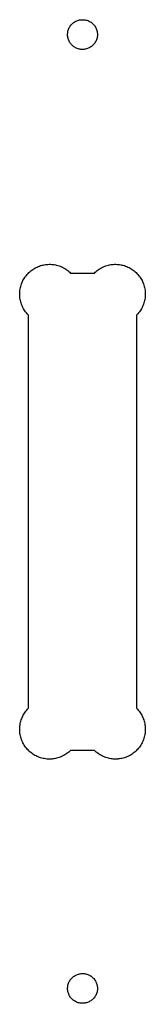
# Model space of a CAD drawing. Extents: x 0 to 2439, y 0 to 1219.
# Drawn here: x 293.3 to 306.7, y 163.5 to 268.4 of the extents above; entities that cross this region are included whole.
import ezdxf

# ---------------------------------------------------------------- set-up
doc = ezdxf.new("R2010")
doc.units = 0
doc.layers.add('Layer_1', color=7, linetype='CONTINUOUS')

msp = doc.modelspace()

# ---------------------------------------------------------------- linework, layer by layer
at = {"layer": 'Layer_1', "color": 7}
for p, q in [((298.487112, 267.344116), (298.525099, 267.437108)), ((298.525099, 267.437108), (298.56811, 267.527109)), ((298.56811, 267.527109), (298.617104, 267.613102)), ((298.617104, 267.613102), (298.672109, 267.697119)), ((298.672109, 267.697119), (298.731122, 267.777101)), ((298.731122, 267.777101), (298.796117, 267.853104)), ((298.796117, 267.853104), (298.865121, 267.925098)), ((298.865121, 267.925098), (298.938103, 267.993114)), ((298.938103, 267.993114), (299.01611, 268.056106)), ((299.01611, 268.056106), (299.097107, 268.113115)), ((299.097107, 268.113115), (299.182113, 268.166116)), ((299.182113, 268.166116), (299.269122, 268.213106)), ((299.269122, 268.213106), (299.36011, 268.254113)), ((299.36011, 268.254113), (299.453102, 268.290096)), ((299.453102, 268.290096), (299.548098, 268.320097)), ((299.548098, 268.320097), (299.645098, 268.344086)), ((299.645098, 268.344114), (299.743114, 268.361047)), ((299.743114, 268.361104), (299.842118, 268.372957)), ((299.842118, 268.373098), (299.942109, 268.378178)), ((299.942109, 268.378122), (300.0421, 268.378122)), ((300.0421, 268.377106), (300.141104, 268.37005)), ((300.141104, 268.370106), (300.240107, 268.355995)), ((300.240107, 268.356108), (300.338123, 268.337199)), ((300.338123, 268.337115), (300.434107, 268.31115)), ((300.434107, 268.311122), (300.529103, 268.279118)), ((300.529103, 268.279118), (300.621107, 268.241103)), ((300.621107, 268.241103), (300.711108, 268.19812)), ((300.711108, 268.19812), (300.798117, 268.149098)), ((300.798117, 268.149098), (300.881119, 268.095109)), ((300.881119, 268.095109), (300.9611, 268.035109)), ((300.9611, 268.035109), (301.038119, 267.971101)), ((301.038119, 267.971101), (301.110114, 267.902097)), ((301.110114, 267.902097), (301.177113, 267.828099)), ((301.177113, 267.828099), (301.240105, 267.751108)), ((301.240105, 267.751108), (301.298102, 267.670111)), ((301.298102, 267.670111), (301.350116, 267.585105)), ((301.350116, 267.585105), (301.397106, 267.497108)), ((301.397106, 267.497108), (301.4391, 267.40612)), ((298.393104, 266.658118), (298.388024, 266.75811)), ((298.388109, 266.75811), (298.388109, 266.857113)), ((298.389125, 266.857113), (298.397027, 266.957104)), ((298.405098, 266.559115), (298.392963, 266.658118)), ((298.397112, 266.957104), (298.410094, 267.056108)), ((298.422116, 266.461099), (298.405183, 266.559115)), ((298.410122, 267.056108), (298.43016, 267.154124)), ((298.446105, 266.364099), (298.422116, 266.461099)), ((298.430103, 267.154124), (298.456068, 267.250108)), ((298.456124, 267.250108), (298.487112, 267.344116)), ((301.4391, 267.40612), (301.475112, 267.3131)), ((301.475112, 267.3131), (301.504124, 267.218104)), ((301.521114, 266.429123), (301.49515, 266.332123)), ((301.504124, 267.218104), (301.528113, 267.121104)), ((301.541124, 266.526123), (301.521086, 266.429123)), ((301.528113, 267.121104), (301.546175, 267.023116)), ((301.554106, 266.625098), (301.541124, 266.526123)), ((301.546119, 267.023116), (301.557126, 266.924113)), ((301.561105, 266.725118), (301.554049, 266.625098)), ((301.557097, 266.924113), (301.562177, 266.824121)), ((301.562121, 266.824121), (301.562121, 266.725118)), ((298.476106, 266.269103), (298.446105, 266.364099)), ((298.512117, 266.176111), (298.476106, 266.269103)), ((298.553124, 266.085122), (298.512117, 266.176111)), ((298.600114, 265.997097), (298.553124, 266.085122)), ((298.653115, 265.913108), (298.600114, 265.997097)), ((298.711112, 265.831122), (298.653115, 265.913108)), ((298.774104, 265.754104), (298.711112, 265.831122)), ((298.841104, 265.680105), (298.774104, 265.754104)), ((298.913098, 265.611102), (298.841104, 265.680105)), ((298.989101, 265.547122), (298.913098, 265.611102)), ((299.069111, 265.487122), (298.989101, 265.547122)), ((299.1531, 265.433104), (299.069111, 265.487122)), ((299.240109, 265.384111), (299.1531, 265.433104)), ((299.33011, 265.3411), (299.240109, 265.384111)), ((299.422114, 265.303113), (299.33011, 265.3411)), ((300.681108, 265.369096), (300.590119, 265.328118)), ((300.769105, 265.416115), (300.681108, 265.369096)), ((300.85411, 265.469116), (300.769105, 265.416115)), ((300.935108, 265.527113), (300.85411, 265.469116)), ((301.013114, 265.589117), (300.935108, 265.527113)), ((301.086125, 265.657104), (301.013114, 265.589117)), ((301.1551, 265.729099), (301.086125, 265.657104)), ((301.219108, 265.805102), (301.1551, 265.729099)), ((301.279108, 265.885112), (301.219108, 265.805102)), ((301.333098, 265.969101), (301.279108, 265.885112)), ((301.38212, 266.05611), (301.333098, 265.969101)), ((301.426118, 266.145123), (301.38212, 266.05611)), ((301.463117, 266.238115), (301.426118, 266.145123)), ((301.495121, 266.332123), (301.463117, 266.238115)), ((299.516123, 265.271109), (299.422114, 265.303113)), ((299.613122, 265.245116), (299.516123, 265.271081)), ((299.71111, 265.226123), (299.613122, 265.245032)), ((299.809098, 265.212096), (299.71111, 265.226207)), ((299.909117, 265.205097), (299.809098, 265.212153)), ((300.009108, 265.204109), (299.909117, 265.204109)), ((300.108112, 265.209105), (300.009108, 265.204025)), ((300.207116, 265.221099), (300.108112, 265.208964)), ((300.305103, 265.238117), (300.207116, 265.221184)), ((300.402103, 265.262106), (300.305103, 265.238117)), ((300.497099, 265.292106), (300.402103, 265.262106)), ((300.590119, 265.328118), (300.497099, 265.292106)), ((295.905118, 242.246122), (296.036125, 242.267006)), ((296.036125, 242.267119), (296.16812, 242.282077)), ((296.16812, 242.282105), (296.301104, 242.291983)), ((296.301104, 242.292124), (296.434115, 242.296075)), ((296.434115, 242.296103), (296.567098, 242.293281)), ((296.567098, 242.2941), (296.700109, 242.287044)), ((296.700109, 242.2871), (296.832105, 242.274965)), ((296.832105, 242.275106), (296.9641, 242.257044)), ((302.987117, 242.2571), (303.118125, 242.275162)), ((303.118125, 242.275106), (303.251108, 242.287242)), ((303.251108, 242.2871), (303.384119, 242.294156)), ((303.384119, 242.2941), (303.517102, 242.296922)), ((303.517102, 242.296103), (303.650114, 242.292152)), ((303.650114, 242.292124), (303.782109, 242.282246)), ((303.782109, 242.282105), (303.914104, 242.267147)), ((303.914104, 242.267119), (304.0461, 242.246235)), ((294.000118, 241.119124), (294.086111, 241.221119)), ((294.086111, 241.221119), (294.176111, 241.319106)), ((294.176111, 241.319106), (294.27012, 241.413115)), ((294.27012, 241.413115), (294.368107, 241.503115)), ((294.368107, 241.503115), (294.469114, 241.588121)), ((294.469114, 241.588121), (294.574101, 241.670106)), ((294.574101, 241.670106), (294.683124, 241.747096)), ((294.683124, 241.747096), (294.794122, 241.81912)), ((294.794122, 241.81912), (294.909099, 241.887107)), ((294.909099, 241.887107), (295.026108, 241.950099)), ((295.026108, 241.950099), (295.146109, 242.008124)), ((295.146109, 242.008124), (295.268114, 242.061097)), ((295.268114, 242.061097), (295.392122, 242.108115)), ((295.392122, 242.108115), (295.518106, 242.151098)), ((295.518106, 242.151098), (295.646122, 242.188097)), ((295.646122, 242.188097), (295.775098, 242.219113)), ((295.775098, 242.219113), (295.905118, 242.246206)), ((296.9641, 242.2571), (297.095108, 242.233111)), ((297.095108, 242.233111), (297.225099, 242.204099)), ((297.225099, 242.204099), (297.353115, 242.170119)), ((297.353115, 242.170119), (297.480115, 242.1301)), ((297.480115, 242.1301), (297.605111, 242.085114)), ((297.605111, 242.085114), (297.728104, 242.035104)), ((297.728104, 242.035104), (297.849121, 241.979111)), ((297.849121, 241.979111), (297.968106, 241.919111)), ((297.968106, 241.919111), (298.083111, 241.854115)), ((298.083111, 241.854115), (298.196113, 241.784124)), ((298.196113, 241.784124), (298.306123, 241.709109)), ((298.306123, 241.709109), (298.413114, 241.630115)), ((298.413114, 241.630115), (298.517112, 241.546098)), ((298.517112, 241.546098), (298.616116, 241.458101)), ((298.616116, 241.458101), (298.7121, 241.366096)), ((298.7121, 241.366096), (301.238102, 241.366096)), ((301.238102, 241.366096), (301.334114, 241.458101)), ((301.334114, 241.458101), (301.434105, 241.546098)), ((301.434105, 241.546098), (301.537116, 241.630115)), ((301.537116, 241.630115), (301.644106, 241.709109)), ((301.644106, 241.709109), (301.754117, 241.784124)), ((301.754117, 241.784124), (301.867118, 241.854115)), ((301.867118, 241.854115), (301.983112, 241.919111)), ((301.983112, 241.919111), (302.101109, 241.979111)), ((302.101109, 241.979111), (302.222098, 242.035104)), ((302.222098, 242.035104), (302.346106, 242.085114)), ((302.346106, 242.085114), (302.471102, 242.1301)), ((302.471102, 242.1301), (302.598102, 242.170119)), ((302.598102, 242.170119), (302.726118, 242.204099)), ((302.726118, 242.204099), (302.85611, 242.233111)), ((302.85611, 242.233111), (302.987117, 242.2571)), ((304.0461, 242.246122), (304.17612, 242.219028)), ((304.17612, 242.219113), (304.305123, 242.188097)), ((304.305123, 242.188097), (304.433111, 242.151098)), ((304.433111, 242.151098), (304.559123, 242.108115)), ((304.559123, 242.108115), (304.683104, 242.061097)), ((304.683104, 242.061097), (304.805108, 242.008124)), ((304.805108, 242.008124), (304.925109, 241.950099)), ((304.925109, 241.950099), (305.042118, 241.887107)), ((305.042118, 241.887107), (305.156108, 241.81912)), ((305.156108, 241.81912), (305.268122, 241.747096)), ((305.268122, 241.747096), (305.3761, 241.670106)), ((305.3761, 241.670106), (305.481115, 241.588121)), ((305.481115, 241.588121), (305.58311, 241.503115)), ((305.58311, 241.503115), (305.681098, 241.413115)), ((305.681098, 241.413115), (305.775106, 241.319106)), ((305.775106, 241.319106), (305.865107, 241.221119)), ((305.865107, 241.221119), (305.9511, 241.119124)), ((293.4381, 240.070104), (293.480123, 240.196116)), ((293.480123, 240.196116), (293.528101, 240.321112)), ((293.528101, 240.321112), (293.580114, 240.443117)), ((293.580114, 240.443117), (293.638111, 240.562102)), ((293.638111, 240.562102), (293.701103, 240.680099)), ((293.701103, 240.680099), (293.769119, 240.794117)), ((293.769119, 240.794117), (293.841114, 240.906102)), ((293.841114, 240.906102), (293.918104, 241.014109)), ((293.918104, 241.014109), (294.000118, 241.119124)), ((305.9511, 241.119124), (306.032098, 241.014109)), ((306.032098, 241.014109), (306.109116, 240.906102)), ((306.109116, 240.906102), (306.182099, 240.794117)), ((306.182099, 240.794117), (306.249098, 240.680099)), ((306.249098, 240.680099), (306.312118, 240.562102)), ((306.312118, 240.562102), (306.370115, 240.443117)), ((306.370115, 240.443117), (306.423116, 240.321112)), ((306.423116, 240.321112), (306.471122, 240.196116)), ((306.471122, 240.196116), (306.513117, 240.070104)), ((293.292107, 239.154123), (293.297187, 239.287106)), ((293.292107, 239.088112), (293.292107, 239.154123)), ((293.297102, 239.287106), (293.306133, 239.420118)), ((293.306105, 239.420118), (293.322192, 239.552113)), ((293.322107, 239.552113), (293.342145, 239.683121)), ((293.342116, 239.683121), (293.36921, 239.8141)), ((293.369125, 239.8141), (293.400113, 239.943104)), ((293.400113, 239.943104), (293.4381, 240.070104)), ((306.513117, 240.070104), (306.550116, 239.943104)), ((306.550116, 239.943104), (306.58212, 239.8141)), ((306.58212, 239.8141), (306.608085, 239.683121)), ((306.608113, 239.683121), (306.628998, 239.552113)), ((306.62911, 239.552113), (306.644068, 239.420118)), ((306.644125, 239.420118), (306.654002, 239.287106)), ((306.654115, 239.287106), (306.658066, 239.154123)), ((306.658123, 239.154123), (306.658123, 239.088112)), ((293.297102, 238.9551), (293.292022, 239.088112)), ((293.306105, 238.822117), (293.297074, 238.9551)), ((293.322107, 238.690122), (293.30602, 238.822117)), ((293.342116, 238.559114), (293.322079, 238.690122)), ((293.369125, 238.428107), (293.342032, 238.559114)), ((293.400113, 238.299103), (293.369125, 238.428107)), ((293.4381, 238.172103), (293.400113, 238.299103)), ((293.480123, 238.045103), (293.4381, 238.172103)), ((306.513117, 238.172103), (306.471122, 238.045103)), ((306.550116, 238.299103), (306.513117, 238.172103)), ((306.58212, 238.428107), (306.550116, 238.299103)), ((306.608113, 238.559114), (306.582149, 238.428107)), ((306.62911, 238.690122), (306.608226, 238.559114)), ((306.644125, 238.822117), (306.629167, 238.690122)), ((306.654115, 238.9551), (306.644238, 238.822117)), ((306.658123, 239.088112), (306.654172, 238.9551)), ((293.528101, 237.921123), (293.480123, 238.045103)), ((293.580114, 237.799118), (293.528101, 237.921123)), ((293.638111, 237.680105), (293.580114, 237.799118)), ((293.701103, 237.562108), (293.638111, 237.680105)), ((293.769119, 237.448118), (293.701103, 237.562108)), ((293.841114, 237.336104), (293.769119, 237.448118)), ((293.918104, 237.228098), (293.841114, 237.336104)), ((294.000118, 237.123111), (293.918104, 237.228098)), ((294.086111, 237.021116), (294.000118, 237.123111)), ((305.9511, 237.123111), (305.865107, 237.021116)), ((306.032098, 237.228098), (305.9511, 237.123111)), ((306.109116, 237.336104), (306.032098, 237.228098)), ((306.182099, 237.448118), (306.109116, 237.336104)), ((306.249098, 237.562108), (306.182099, 237.448118)), ((306.312118, 237.680105), (306.249098, 237.562108)), ((306.370115, 237.799118), (306.312118, 237.680105)), ((306.423116, 237.921123), (306.370115, 237.799118)), ((306.471122, 238.045103), (306.423116, 237.921123)), ((294.176111, 236.9231), (294.086111, 237.021116)), ((294.222114, 236.87611), (294.176111, 236.9231)), ((294.222114, 194.961115), (294.222114, 236.87611)), ((305.775106, 236.9231), (305.728116, 236.87611)), ((305.728116, 236.87611), (305.728116, 194.961115)), ((305.865107, 237.021116), (305.775106, 236.9231)), ((293.553106, 193.971108), (293.609099, 194.091108)), ((293.609099, 194.091108), (293.669099, 194.211109)), ((293.669099, 194.211109), (293.734123, 194.33111)), ((293.734123, 194.33111), (293.804114, 194.44112)), ((293.804114, 194.44112), (293.879101, 194.551102)), ((293.879101, 194.551102), (293.959111, 194.661113)), ((293.959111, 194.661113), (294.042112, 194.761104)), ((294.042112, 194.761104), (294.130109, 194.861124)), ((294.130109, 194.861124), (294.222114, 194.961115)), ((305.728116, 194.961115), (305.82012, 194.861124)), ((305.82012, 194.861124), (305.908117, 194.761104)), ((305.908117, 194.761104), (305.992107, 194.661113)), ((305.992107, 194.661113), (306.071101, 194.551102)), ((306.071101, 194.551102), (306.146115, 194.44112)), ((306.146115, 194.44112), (306.216106, 194.33111)), ((306.216106, 194.33111), (306.281102, 194.211109)), ((306.281102, 194.211109), (306.342119, 194.091108)), ((306.342119, 194.091108), (306.397124, 193.971108)), ((293.30111, 192.941109), (293.312963, 193.08112)), ((293.313104, 193.08112), (293.331166, 193.211111)), ((293.33111, 193.211111), (293.355099, 193.341103)), ((293.355099, 193.341103), (293.384111, 193.471123)), ((293.384111, 193.471123), (293.418119, 193.601114)), ((293.418119, 193.601114), (293.45811, 193.721115)), ((293.45811, 193.721115), (293.503124, 193.851107)), ((293.503124, 193.851107), (293.553106, 193.971108)), ((306.397124, 193.971108), (306.447105, 193.851107)), ((306.447105, 193.851107), (306.49212, 193.721115)), ((306.49212, 193.721115), (306.532111, 193.601114)), ((306.532111, 193.601114), (306.567106, 193.471123)), ((306.567106, 193.471123), (306.596119, 193.341103)), ((306.596119, 193.341103), (306.619261, 193.211111)), ((306.61912, 193.211111), (306.637182, 193.08112)), ((306.637097, 193.08112), (306.65008, 192.941109)), ((293.297102, 192.541116), (293.292022, 192.681098)), ((293.292107, 192.681098), (293.294929, 192.811118)), ((293.29411, 192.811118), (293.301166, 192.941109)), ((293.306105, 192.411096), (293.297074, 192.541116)), ((293.322107, 192.281104), (293.30602, 192.411096)), ((293.342116, 192.151113), (293.322079, 192.281104)), ((293.369125, 192.021121), (293.342032, 192.151113)), ((293.400113, 191.891102), (293.369125, 192.021121)), ((306.58212, 192.021121), (306.550116, 191.891102)), ((306.608113, 192.151113), (306.582149, 192.021121)), ((306.62911, 192.281104), (306.608226, 192.151113)), ((306.644125, 192.411096), (306.629167, 192.281104)), ((306.654115, 192.541116), (306.644238, 192.411096)), ((306.650108, 192.941109), (306.657163, 192.811118)), ((306.658123, 192.681098), (306.654172, 192.541116)), ((306.657107, 192.811118), (306.657107, 192.681098)), ((293.4381, 191.76111), (293.400113, 191.891102)), ((293.480123, 191.631118), (293.4381, 191.76111)), ((293.528101, 191.511118), (293.480123, 191.631118)), ((293.580114, 191.391117), (293.528101, 191.511118)), ((293.638111, 191.271116), (293.580114, 191.391117)), ((293.701103, 191.151115), (293.638111, 191.271116)), ((293.769119, 191.041105), (293.701103, 191.151115)), ((293.841114, 190.931123), (293.769119, 191.041105)), ((293.918104, 190.821112), (293.841114, 190.931123)), ((306.109116, 190.931123), (306.032098, 190.821112)), ((306.182099, 191.041105), (306.109116, 190.931123)), ((306.249098, 191.151115), (306.182099, 191.041105)), ((306.312118, 191.271116), (306.249098, 191.151115)), ((306.370115, 191.391117), (306.312118, 191.271116)), ((306.423116, 191.511118), (306.370115, 191.391117)), ((306.471122, 191.631118), (306.423116, 191.511118)), ((306.513117, 191.76111), (306.471122, 191.631118)), ((306.550116, 191.891102), (306.513117, 191.76111)), ((294.000118, 190.711102), (293.918104, 190.821112)), ((294.086111, 190.611111), (294.000118, 190.711102)), ((294.176111, 190.51112), (294.086111, 190.611111)), ((294.27012, 190.421119), (294.176111, 190.51112)), ((294.368107, 190.331118), (294.27012, 190.421119)), ((294.469114, 190.241118), (294.368107, 190.331118)), ((294.574101, 190.161108), (294.469114, 190.241118)), ((294.683124, 190.081098), (294.574101, 190.161108)), ((294.794122, 190.011106), (294.683124, 190.081098)), ((294.909099, 189.941115), (294.794122, 190.011106)), ((295.026108, 189.881115), (294.909099, 189.941115)), ((295.146109, 189.821114), (295.026108, 189.881115)), ((297.849121, 189.851115), (297.728104, 189.801105)), ((297.968106, 189.911115), (297.849121, 189.851115)), ((298.083111, 189.981106), (297.968106, 189.911115)), ((298.196113, 190.051097), (298.083111, 189.981106)), ((298.306123, 190.121117), (298.196113, 190.051097)), ((298.413114, 190.201098), (298.306123, 190.121117)), ((298.517112, 190.291099), (298.413114, 190.201098)), ((298.616116, 190.371109), (298.517112, 190.291099)), ((298.7121, 190.4711), (298.616116, 190.371109)), ((301.238102, 190.4711), (298.7121, 190.4711)), ((301.334114, 190.371109), (301.238102, 190.4711)), ((301.434105, 190.291099), (301.334114, 190.371109)), ((301.537116, 190.201098), (301.434105, 190.291099)), ((301.644106, 190.121117), (301.537116, 190.201098)), ((301.754117, 190.051097), (301.644106, 190.121117)), ((301.867118, 189.981106), (301.754117, 190.051097)), ((301.983112, 189.911115), (301.867118, 189.981106)), ((302.101109, 189.851115), (301.983112, 189.911115)), ((302.222098, 189.801105), (302.101109, 189.851115)), ((304.925109, 189.881115), (304.805108, 189.821114)), ((305.042118, 189.941115), (304.925109, 189.881115)), ((305.156108, 190.011106), (305.042118, 189.941115)), ((305.268122, 190.081098), (305.156108, 190.011106)), ((305.3761, 190.161108), (305.268122, 190.081098)), ((305.481115, 190.241118), (305.3761, 190.161108)), ((305.58311, 190.331118), (305.481115, 190.241118)), ((305.681098, 190.421119), (305.58311, 190.331118)), ((305.775106, 190.51112), (305.681098, 190.421119)), ((305.865107, 190.611111), (305.775106, 190.51112)), ((305.9511, 190.711102), (305.865107, 190.611111)), ((306.032098, 190.821112), (305.9511, 190.711102)), ((295.268114, 189.771105), (295.146109, 189.821114)), ((295.392122, 189.721123), (295.268114, 189.771105)), ((295.518106, 189.681104), (295.392122, 189.721123)), ((295.646122, 189.641113), (295.518106, 189.681104)), ((295.775098, 189.611113), (295.646122, 189.641113)), ((295.905118, 189.591103), (295.775098, 189.611141)), ((296.036125, 189.561103), (295.905118, 189.591103)), ((296.16812, 189.551112), (296.036125, 189.56099)), ((296.301104, 189.541122), (296.16812, 189.551)), ((296.434115, 189.541122), (296.301104, 189.541122)), ((296.567098, 189.541122), (296.434115, 189.541122)), ((296.700109, 189.541122), (296.567098, 189.541122)), ((296.832105, 189.561103), (296.700109, 189.541065)), ((296.9641, 189.571122), (296.832105, 189.561244)), ((297.095108, 189.601122), (296.9641, 189.571122)), ((297.225099, 189.631122), (297.095108, 189.601122)), ((297.353115, 189.661123), (297.225099, 189.631122)), ((297.480115, 189.701114), (297.353115, 189.661123)), ((297.605111, 189.751123), (297.480115, 189.701114)), ((297.728104, 189.801105), (297.605111, 189.751123)), ((302.346106, 189.751123), (302.222098, 189.801105)), ((302.471102, 189.701114), (302.346106, 189.751123)), ((302.598102, 189.661123), (302.471102, 189.701114)), ((302.726118, 189.631122), (302.598102, 189.661123)), ((302.85611, 189.601122), (302.726118, 189.631122)), ((302.987117, 189.571122), (302.85611, 189.601122)), ((303.118125, 189.561103), (302.987117, 189.570981)), ((303.251108, 189.541122), (303.118125, 189.56116)), ((303.384119, 189.541122), (303.251108, 189.541122)), ((303.517102, 189.541122), (303.384119, 189.541122)), ((303.650114, 189.541122), (303.517102, 189.541122)), ((303.782109, 189.551112), (303.650114, 189.541235)), ((303.914104, 189.561103), (303.782109, 189.551225)), ((304.0461, 189.591103), (303.914104, 189.561103)), ((304.17612, 189.611113), (304.0461, 189.591075)), ((304.305123, 189.641113), (304.17612, 189.611113)), ((304.433111, 189.681104), (304.305123, 189.641113)), ((304.559123, 189.721123), (304.433111, 189.681104)), ((304.683104, 189.771105), (304.559123, 189.721123)), ((304.805108, 189.821114), (304.683104, 189.771105)), ((298.487112, 165.641105), (298.525099, 165.741096)), ((298.525099, 165.741096), (298.56811, 165.831097)), ((298.56811, 165.831097), (298.617104, 165.911107)), ((298.617104, 165.911107), (298.672109, 166.001107)), ((298.672109, 166.001107), (298.731122, 166.081117)), ((298.731122, 166.081117), (298.796117, 166.151108)), ((298.796117, 166.151108), (298.865121, 166.2211)), ((298.865121, 166.2211), (298.938103, 166.291119)), ((298.938103, 166.291119), (299.01611, 166.351119)), ((299.01611, 166.351119), (299.097107, 166.41112)), ((299.097107, 166.41112), (299.182113, 166.461101)), ((299.182113, 166.461101), (299.269122, 166.511111)), ((299.269122, 166.511111), (299.36011, 166.551102)), ((299.36011, 166.551102), (299.453102, 166.591121)), ((299.453102, 166.591121), (299.548098, 166.621121)), ((299.548098, 166.621121), (299.645098, 166.641159)), ((299.645098, 166.641103), (299.743114, 166.66114)), ((299.743114, 166.661112), (299.842118, 166.67099)), ((299.842118, 166.671103), (299.942109, 166.680981)), ((299.942109, 166.681122), (300.0421, 166.681122)), ((300.0421, 166.681122), (300.141104, 166.671244)), ((300.141104, 166.671103), (300.240107, 166.661225)), ((300.240107, 166.661112), (300.338123, 166.641074)), ((300.338123, 166.641103), (300.434107, 166.611102)), ((300.434107, 166.611102), (300.529103, 166.581102)), ((300.529103, 166.581102), (300.621107, 166.541111)), ((300.621107, 166.541111), (300.711108, 166.50112)), ((300.711108, 166.50112), (300.798117, 166.451111)), ((300.798117, 166.451111), (300.881119, 166.39111)), ((300.881119, 166.39111), (300.9611, 166.33111)), ((300.9611, 166.33111), (301.038119, 166.271109)), ((301.038119, 166.271109), (301.110114, 166.201118)), ((301.110114, 166.201118), (301.177113, 166.131099)), ((301.177113, 166.131099), (301.240105, 166.051117)), ((301.240105, 166.051117), (301.298102, 165.971107)), ((301.298102, 165.971107), (301.350116, 165.881106)), ((301.350116, 165.881106), (301.397106, 165.801096)), ((301.397106, 165.801096), (301.4391, 165.711124)), ((301.4391, 165.711124), (301.475112, 165.611104)), ((298.388109, 165.06111), (298.388109, 165.161101)), ((298.393104, 164.961118), (298.388109, 165.06111)), ((298.389125, 165.161101), (298.397027, 165.261121)), ((298.405098, 164.861099), (298.392963, 164.961118)), ((298.397112, 165.261121), (298.410094, 165.351121)), ((298.422116, 164.761108), (298.405183, 164.861099)), ((298.410122, 165.351121), (298.43016, 165.451113)), ((298.446105, 164.661116), (298.422116, 164.761108)), ((298.430103, 165.451113), (298.456068, 165.551104)), ((298.476106, 164.571116), (298.446105, 164.661116)), ((298.456124, 165.551104), (298.487112, 165.641105)), ((301.475112, 165.611104), (301.504124, 165.521104)), ((301.521114, 164.731107), (301.49515, 164.631116)), ((301.504124, 165.521104), (301.528113, 165.421112)), ((301.541124, 164.831099), (301.521086, 164.731107)), ((301.528113, 165.421112), (301.546175, 165.321121)), ((301.554106, 164.921099), (301.541124, 164.831099)), ((301.546119, 165.321121), (301.557126, 165.221102)), ((301.561105, 165.021119), (301.554049, 164.921099)), ((301.557097, 165.221102), (301.562177, 165.12111)), ((301.562121, 165.12111), (301.562121, 165.021119)), ((298.512117, 164.471096), (298.476106, 164.571116)), ((298.553124, 164.381124), (298.512117, 164.471096)), ((298.600114, 164.301114), (298.553124, 164.381124)), ((298.653115, 164.211113), (298.600114, 164.301114)), ((298.711112, 164.131103), (298.653115, 164.211113)), ((298.774104, 164.051121), (298.711112, 164.131103)), ((298.841104, 163.981102), (298.774104, 164.051121)), ((298.913098, 163.911111), (298.841104, 163.981102)), ((298.989101, 163.85111), (298.913098, 163.911111)), ((299.069111, 163.79111), (298.989101, 163.85111)), ((299.1531, 163.731109), (299.069111, 163.79111)), ((299.240109, 163.6811), (299.1531, 163.731109)), ((299.33011, 163.641109), (299.240109, 163.6811)), ((299.422114, 163.601118), (299.33011, 163.641109)), ((300.590119, 163.631118), (300.497099, 163.591099)), ((300.681108, 163.671109), (300.590119, 163.631118)), ((300.769105, 163.721119), (300.681108, 163.671109)), ((300.85411, 163.7711), (300.769105, 163.721119)), ((300.935108, 163.831101), (300.85411, 163.7711)), ((301.013114, 163.891101), (300.935108, 163.831101)), ((301.086125, 163.96112), (301.013114, 163.891101)), ((301.1551, 164.031112), (301.086125, 163.96112)), ((301.219108, 164.101103), (301.1551, 164.031112)), ((301.279108, 164.181113), (301.219108, 164.101103)), ((301.333098, 164.271113), (301.279108, 164.181113)), ((301.38212, 164.351123), (301.333098, 164.271113)), ((301.426118, 164.441124), (301.38212, 164.351123)), ((301.463117, 164.541115), (301.426118, 164.441124)), ((301.495121, 164.631116), (301.463117, 164.541115)), ((299.516123, 163.571118), (299.422114, 163.601118)), ((299.613122, 163.541117), (299.516123, 163.571118)), ((299.71111, 163.521108), (299.613122, 163.541146)), ((299.809098, 163.511117), (299.71111, 163.520995)), ((299.909117, 163.501098), (299.809098, 163.510976)), ((300.009108, 163.501098), (299.909117, 163.501098)), ((300.108112, 163.511117), (300.009108, 163.501239)), ((300.207116, 163.521108), (300.108112, 163.51123)), ((300.305103, 163.541117), (300.207116, 163.52108)), ((300.402103, 163.561099), (300.305103, 163.541061)), ((300.497099, 163.591099), (300.402103, 163.561099))]:
    msp.add_line(p, q, dxfattribs=at)

doc.saveas('drawing.dxf')
